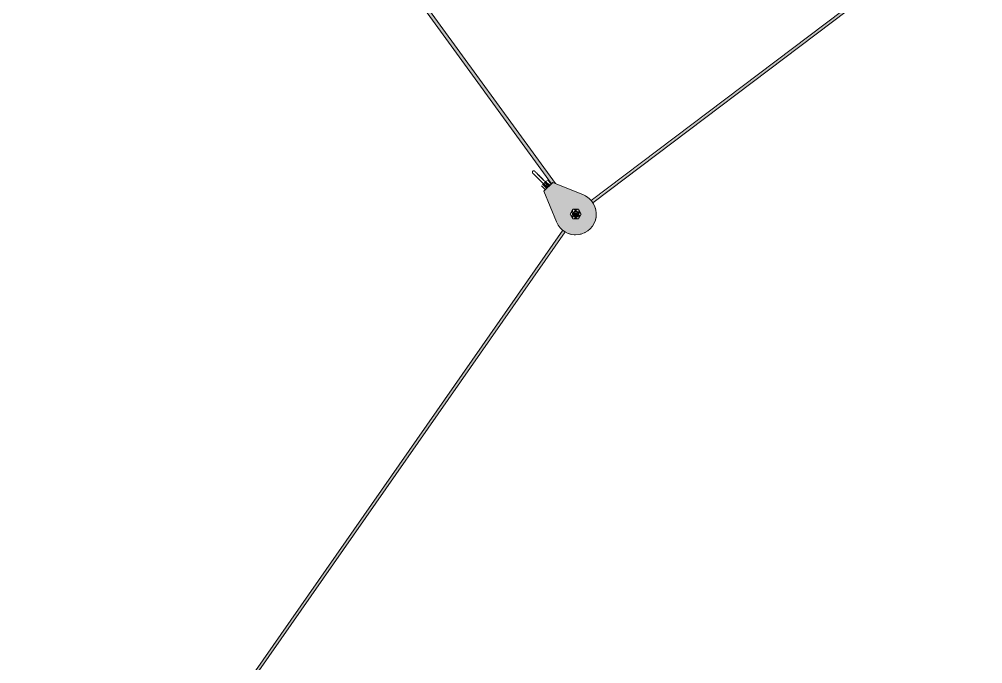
# Model space of a CAD drawing. Header units: inches. Extents: x 21380 to 98133, y -290 to 853.
# Drawn here: x 31605.9 to 31693.2, y 169.4 to 227.8 of the extents above; entities that cross this region are included whole.
import ezdxf

# ---------------------------------------------------------------- set-up
doc = ezdxf.new("R2010")
doc.units = ezdxf.units.IN
doc.header["$MEASUREMENT"] = 0
doc.layers.add('Q-SPCQ', color=91, linetype='Continuous', lineweight=9)

# ---------------------------------------------------------------- blocks, each defined once
blk = doc.blocks.new('Basketball_Backstop-Performance_Sports_Systems-3103-Ceiling_Hung - 27_-0_ to 27_-11 7_8_-652462-Building Section - North_South looking East _ Fitness Center')
at = {"layer": 'Q-SPCQ'}
h = blk.add_hatch(color=256, dxfattribs=at)
h.paths.add_polyline_path([(21301.004, 210.178), (21301.046, 210.296), (21300.994, 210.249), (21301.003, 210.183)], flags=0)
h.paths.add_polyline_path([(21302.362, 211.205), (21392.963, 279.79), (21392.804, 279.867), (21302.274, 211.336), (21302.359, 211.208)], flags=0)
h = blk.add_hatch(color=256, dxfattribs=at)
h.paths.add_polyline_path([(21300.582, 210.221), (21300.826, 210.401), (21300.604, 210.382), (21300.578, 210.227)], flags=0)
h.paths.add_polyline_path([(21298.607, 212.937), (21298.782, 213.033), (21298.907, 213.056), (21252.084, 277.292), (21251.916, 277.126), (21298.52, 213.056)], flags=0)
h.paths.add_polyline_path([(21250.964, 278.473), (21251.149, 278.581), (21251.068, 278.549), (21250.949, 278.533), (21250.959, 278.477)], flags=0)
for points in [[(21298.328, 212.658), (21298.515, 212.845), (21298.107, 213.144), (21297.974, 213.011)], [(21298.14, 212.47), (21298.328, 212.658), (21297.93, 212.967), (21297.787, 212.824), (21298.086, 212.525)], [(21300.683, 209.967), (21300.928, 209.967), (21301.019, 210.058), (21300.98, 210.36), (21300.683, 210.352), (21300.553, 210.183), (21300.678, 209.967)]]:
    blk.add_hatch(color=256, dxfattribs=at).paths.add_polyline_path(points, flags=0)
h = blk.add_hatch(color=256, dxfattribs=at)
h.paths.add_polyline_path([(21300.891, 208.31), (21301.345, 208.388), (21301.766, 208.574), (21302.129, 208.857), (21302.412, 209.22), (21302.598, 209.641), (21302.669, 210.183), (21302.57, 210.767), (21302.495, 210.99), (21302.247, 211.378), (21301.913, 211.694), (21301.511, 211.919), (21298.726, 213.056), (21297.93, 212.26), (21299.292, 209.073), (21299.608, 208.738), (21300.298, 208.39), (21300.697, 208.325)], flags=0)
h.paths.add_polyline_path([(21300.55, 210.621), (21300.659, 210.425), (21300.683, 210.522), (21300.586, 210.594)], flags=0)
h.paths.add_polyline_path([(21301.308, 210.183), (21301.074, 210.256), (21301.138, 210.11), (21301.283, 210.172)], flags=0)
h.paths.add_polyline_path([(21301.055, 209.746), (21300.979, 209.967), (21300.889, 209.869), (21301.019, 209.772)], flags=0)
h.paths.add_polyline_path([(21300.994, 209.746), (21300.527, 209.786), (21300.298, 210.183), (21300.586, 210.621), (21301.071, 210.593), (21301.265, 210.108), (21301.019, 209.746)], flags=0)
h.paths.add_polyline_path([(21300.55, 209.746), (21300.678, 209.933), (21300.572, 209.933), (21300.559, 209.822)], flags=0)
h.paths.add_polyline_path([(21300.545, 210.076), (21300.545, 210.29), (21300.351, 210.16), (21300.498, 210.096)], flags=0)
h.paths.add_polyline_path([(21301.024, 210.352), (21301.002, 210.581), (21300.928, 210.433), (21301.019, 210.359)], flags=0)
h = blk.add_hatch(color=256, dxfattribs=at)
h.paths.add_polyline_path([(21300.683, 209.746), (21301.055, 209.746), (21300.803, 209.933), (21300.55, 209.746)], flags=0)
h.paths.add_polyline_path([(21300.55, 209.746), (21300.553, 210.073), (21300.347, 210.098)], flags=0)
h.paths.add_polyline_path([(21301.055, 209.746), (21301.308, 210.183), (21301.019, 210.058), (21301.03, 209.967)], flags=0)
h.paths.add_polyline_path([(21300.55, 210.621), (21300.803, 210.433), (21301.055, 210.621), (21300.683, 210.621)], flags=0)
h.paths.add_polyline_path([(21300.298, 210.183), (21300.58, 210.36), (21300.55, 210.621), (21300.437, 210.425)], flags=0)
h.paths.add_polyline_path([(21301.308, 210.183), (21301.055, 210.621), (21301.019, 210.308), (21301.194, 210.233)], flags=0)
h = blk.add_hatch(color=256, dxfattribs=at)
h.paths.add_polyline_path([(21250.365, 137.708), (21253.803, 142.741), (21253.803, 143.069), (21250.365, 138.034), (21250.365, 137.715)], flags=0)
h.paths.add_polyline_path([(21256.053, 145.856), (21299.787, 208.619), (21299.608, 208.689), (21256.053, 146.176), (21256.053, 145.862)], flags=0)
h.paths.add_polyline_path([(21300.763, 209.907), (21300.728, 209.967), (21300.631, 210.047), (21300.758, 209.908)], flags=0)
for p, q in [((21392.866, 279.914), (21302.216, 211.408)), ((21302.359, 211.203), (21393.02, 279.717)), ((21251.9, 277.148), (21298.607, 212.937)), ((21298.983, 212.951), (21252.146, 277.34)), ((21297.974, 213.011), (21298.162, 213.199)), ((21298.593, 212.923), (21298.24, 213.277)), ((21297.709, 212.746), (21298.063, 212.393)), ((21297.787, 212.824), (21297.974, 213.011)), ((21297.93, 212.26), (21298.726, 213.056)), ((21297.93, 212.26), (21299.067, 209.475)), ((21301.511, 211.919), (21298.726, 213.056)), ((21300.55, 210.621), (21300.298, 210.183)), ((21301.055, 210.621), (21300.55, 210.621)), ((21301.308, 210.183), (21301.055, 210.621)), ((21300.298, 210.183), (21300.55, 209.746)), ((21300.55, 209.746), (21301.055, 209.746)), ((21301.055, 209.746), (21301.308, 210.183)), ((21299.631, 208.723), (21256.053, 146.292)), ((21256.053, 145.856), (21299.842, 208.589))]:
    blk.add_line(p, q, dxfattribs=at)
at = {"layer": 'Q-SPCQ', "flags": 128}
for points in [[(21296.914, 213.895), (21296.91, 213.899), (21296.907, 213.903), (21296.904, 213.907), (21296.901, 213.911), (21296.898, 213.915), (21296.895, 213.919), (21296.893, 213.923), (21296.89, 213.928), (21296.888, 213.932), (21296.886, 213.937), (21296.884, 213.941), (21296.883, 213.946), (21296.881, 213.951), (21296.88, 213.956), (21296.879, 213.961), (21296.878, 213.966), (21296.878, 213.971), (21296.877, 213.976), (21296.877, 213.981), (21296.877, 213.986), (21296.877, 213.991), (21296.878, 213.996), (21296.878, 214.001), (21296.879, 214.005), (21296.88, 214.01), (21296.881, 214.015), (21296.882, 214.02), (21296.884, 214.025), (21296.886, 214.029), (21296.888, 214.034), (21296.89, 214.039), (21296.892, 214.043), (21296.895, 214.047), (21296.897, 214.052), (21296.9, 214.056), (21296.903, 214.06), (21296.906, 214.064), (21296.909, 214.068), (21296.913, 214.071), (21296.914, 214.072)], [(21296.914, 214.072), (21296.917, 214.076), (21296.921, 214.079), (21296.925, 214.082), (21296.929, 214.085), (21296.933, 214.088), (21296.937, 214.091), (21296.942, 214.093), (21296.946, 214.095), (21296.951, 214.098), (21296.955, 214.1), (21296.96, 214.101), (21296.965, 214.103), (21296.969, 214.104), (21296.974, 214.106), (21296.979, 214.107), (21296.984, 214.107), (21296.989, 214.108), (21296.994, 214.108), (21296.999, 214.109), (21297.004, 214.109), (21297.009, 214.109), (21297.014, 214.108), (21297.019, 214.108), (21297.024, 214.107), (21297.029, 214.106), (21297.034, 214.105), (21297.038, 214.103), (21297.043, 214.102), (21297.048, 214.1), (21297.052, 214.098), (21297.057, 214.096), (21297.061, 214.094), (21297.066, 214.091), (21297.07, 214.089), (21297.074, 214.086), (21297.078, 214.083), (21297.082, 214.08), (21297.086, 214.077), (21297.09, 214.073), (21297.09, 214.072)], [(21297.09, 214.072), (21297.091, 214.072), (21297.092, 214.07), (21297.094, 214.068), (21297.097, 214.065), (21297.101, 214.062), (21297.106, 214.057), (21297.111, 214.051), (21297.117, 214.045), (21297.124, 214.038), (21297.132, 214.03), (21297.141, 214.022), (21297.15, 214.012), (21297.161, 214.002), (21297.172, 213.991), (21297.183, 213.98), (21297.195, 213.967), (21297.208, 213.954), (21297.222, 213.941), (21297.236, 213.926), (21297.251, 213.911), (21297.267, 213.896), (21297.283, 213.88), (21297.3, 213.863), (21297.317, 213.846), (21297.334, 213.828), (21297.352, 213.81), (21297.371, 213.792), (21297.39, 213.773), (21297.409, 213.754), (21297.429, 213.734), (21297.449, 213.714), (21297.469, 213.694), (21297.489, 213.673), (21297.51, 213.653), (21297.531, 213.632), (21297.552, 213.611), (21297.573, 213.59), (21297.594, 213.569), (21297.615, 213.548), (21297.621, 213.542)], [(21297.621, 213.542), (21297.6, 213.563), (21297.578, 213.584), (21297.557, 213.605), (21297.536, 213.626), (21297.515, 213.647), (21297.495, 213.668), (21297.474, 213.688), (21297.454, 213.709), (21297.434, 213.729), (21297.414, 213.748), (21297.395, 213.768), (21297.376, 213.787), (21297.357, 213.805), (21297.339, 213.824), (21297.321, 213.841), (21297.304, 213.859), (21297.287, 213.875), (21297.271, 213.892), (21297.255, 213.907), (21297.24, 213.922), (21297.226, 213.937), (21297.212, 213.951), (21297.199, 213.964), (21297.186, 213.976), (21297.175, 213.988), (21297.163, 213.999), (21297.153, 214.01), (21297.143, 214.019), (21297.135, 214.028), (21297.127, 214.036), (21297.119, 214.043), (21297.113, 214.05), (21297.107, 214.056), (21297.102, 214.06), (21297.098, 214.064), (21297.095, 214.068), (21297.093, 214.07), (21297.091, 214.071), (21297.091, 214.072)], [(21297.444, 213.365), (21297.423, 213.386), (21297.402, 213.407), (21297.381, 213.429), (21297.36, 213.45), (21297.339, 213.47), (21297.318, 213.491), (21297.297, 213.512), (21297.277, 213.532), (21297.257, 213.552), (21297.238, 213.572), (21297.218, 213.591), (21297.199, 213.61), (21297.181, 213.629), (21297.162, 213.647), (21297.145, 213.664), (21297.127, 213.682), (21297.111, 213.699), (21297.094, 213.715), (21297.079, 213.73), (21297.064, 213.745), (21297.049, 213.76), (21297.035, 213.774), (21297.022, 213.787), (21297.01, 213.799), (21296.998, 213.811), (21296.987, 213.822), (21296.976, 213.833), (21296.967, 213.842), (21296.958, 213.851), (21296.95, 213.859), (21296.942, 213.867), (21296.936, 213.873), (21296.93, 213.879), (21296.925, 213.884), (21296.921, 213.888), (21296.918, 213.891), (21296.916, 213.893), (21296.914, 213.895), (21296.914, 213.895)], [(21296.914, 213.895), (21296.914, 213.895), (21296.915, 213.894), (21296.918, 213.892), (21296.92, 213.889), (21296.924, 213.885), (21296.929, 213.88), (21296.934, 213.875), (21296.941, 213.868), (21296.948, 213.861), (21296.956, 213.854), (21296.964, 213.845), (21296.974, 213.835), (21296.984, 213.825), (21296.995, 213.814), (21297.006, 213.803), (21297.019, 213.79), (21297.032, 213.777), (21297.045, 213.764), (21297.06, 213.749), (21297.075, 213.735), (21297.09, 213.719), (21297.106, 213.703), (21297.123, 213.686), (21297.14, 213.669), (21297.158, 213.652), (21297.176, 213.634), (21297.194, 213.615), (21297.213, 213.596), (21297.232, 213.577), (21297.252, 213.557), (21297.272, 213.537), (21297.292, 213.517), (21297.312, 213.497), (21297.333, 213.476), (21297.354, 213.455), (21297.375, 213.434), (21297.396, 213.413), (21297.417, 213.392), (21297.438, 213.371), (21297.444, 213.365)], [(21297.444, 213.365), (21297.465, 213.344), (21297.486, 213.323), (21297.508, 213.302), (21297.529, 213.281), (21297.549, 213.26), (21297.57, 213.239), (21297.591, 213.218), (21297.611, 213.198), (21297.631, 213.178), (21297.651, 213.159), (21297.67, 213.139), (21297.689, 213.12), (21297.708, 213.102), (21297.726, 213.083), (21297.744, 213.066), (21297.761, 213.048), (21297.778, 213.032), (21297.794, 213.015), (21297.809, 213), (21297.824, 212.985), (21297.839, 212.97), (21297.853, 212.956), (21297.866, 212.943), (21297.878, 212.931), (21297.89, 212.919), (21297.901, 212.908), (21297.912, 212.897), (21297.921, 212.888), (21297.93, 212.879), (21297.938, 212.871), (21297.946, 212.863), (21297.952, 212.857), (21297.958, 212.851), (21297.963, 212.846), (21297.967, 212.842), (21297.97, 212.839), (21297.972, 212.837), (21297.974, 212.835), (21297.974, 212.835)], [(21297.869, 212.94), (21297.856, 212.953), (21297.843, 212.966), (21297.828, 212.981), (21297.814, 212.996), (21297.798, 213.011), (21297.782, 213.027), (21297.765, 213.044), (21297.748, 213.061), (21297.731, 213.079), (21297.713, 213.097), (21297.694, 213.115), (21297.675, 213.134), (21297.656, 213.153), (21297.636, 213.173), (21297.616, 213.193), (21297.596, 213.213), (21297.576, 213.233), (21297.555, 213.254), (21297.534, 213.275), (21297.513, 213.296), (21297.492, 213.317), (21297.471, 213.338), (21297.45, 213.359), (21297.444, 213.365)], [(21297.621, 213.542), (21297.642, 213.521), (21297.663, 213.499), (21297.684, 213.478), (21297.705, 213.457), (21297.726, 213.436), (21297.747, 213.416), (21297.767, 213.395), (21297.788, 213.375), (21297.808, 213.355), (21297.827, 213.335), (21297.847, 213.316), (21297.866, 213.297), (21297.884, 213.278), (21297.903, 213.26), (21297.92, 213.242), (21297.938, 213.225), (21297.954, 213.208), (21297.971, 213.192), (21297.986, 213.176), (21298.001, 213.161), (21298.016, 213.147), (21298.03, 213.133), (21298.043, 213.12)], [(21298.151, 213.011), (21298.151, 213.012), (21298.149, 213.013), (21298.147, 213.015), (21298.144, 213.018), (21298.141, 213.022), (21298.136, 213.027), (21298.131, 213.032), (21298.124, 213.038), (21298.117, 213.045), (21298.109, 213.053), (21298.101, 213.062), (21298.091, 213.071), (21298.081, 213.082), (21298.07, 213.092), (21298.059, 213.104), (21298.046, 213.116), (21298.033, 213.129), (21298.02, 213.143), (21298.005, 213.157), (21297.99, 213.172), (21297.975, 213.188), (21297.959, 213.204), (21297.942, 213.221), (21297.925, 213.238), (21297.907, 213.255), (21297.889, 213.273), (21297.871, 213.292), (21297.852, 213.311), (21297.833, 213.33), (21297.813, 213.35), (21297.793, 213.37), (21297.773, 213.39), (21297.752, 213.41), (21297.732, 213.431), (21297.711, 213.452), (21297.69, 213.473), (21297.669, 213.494), (21297.648, 213.515), (21297.627, 213.536), (21297.621, 213.542)], [(21297.974, 212.835), (21297.974, 212.835), (21297.973, 212.836), (21297.971, 212.839), (21297.968, 212.841), (21297.964, 212.845), (21297.959, 212.85), (21297.954, 212.855), (21297.947, 212.862), (21297.94, 212.869), (21297.933, 212.877), (21297.924, 212.885), (21297.914, 212.895), (21297.904, 212.905)], [(21298.151, 212.835), (21298.148, 212.831), (21298.144, 212.828), (21298.14, 212.825), (21298.136, 212.822), (21298.132, 212.819), (21298.128, 212.816), (21298.123, 212.814), (21298.119, 212.811), (21298.114, 212.809), (21298.11, 212.807), (21298.105, 212.805), (21298.1, 212.804), (21298.096, 212.802), (21298.091, 212.801), (21298.086, 212.8), (21298.081, 212.799), (21298.076, 212.799), (21298.071, 212.798), (21298.066, 212.798), (21298.061, 212.798), (21298.056, 212.798), (21298.051, 212.799), (21298.046, 212.799), (21298.041, 212.8), (21298.036, 212.801), (21298.031, 212.802), (21298.026, 212.803), (21298.022, 212.805), (21298.017, 212.807), (21298.012, 212.809), (21298.008, 212.811), (21298.003, 212.813), (21297.999, 212.816), (21297.995, 212.818), (21297.991, 212.821), (21297.987, 212.824), (21297.983, 212.827), (21297.979, 212.83), (21297.975, 212.834), (21297.974, 212.835)], [(21298.078, 213.084), (21298.089, 213.074), (21298.098, 213.064), (21298.107, 213.056), (21298.115, 213.048), (21298.122, 213.04), (21298.129, 213.034), (21298.135, 213.028), (21298.139, 213.023), (21298.143, 213.019), (21298.147, 213.016), (21298.149, 213.014), (21298.15, 213.012), (21298.151, 213.012)], [(21298.151, 213.011), (21298.155, 213.008), (21298.158, 213.004), (21298.161, 213), (21298.164, 212.996), (21298.167, 212.992), (21298.17, 212.988), (21298.172, 212.984), (21298.174, 212.979), (21298.177, 212.975), (21298.179, 212.97), (21298.18, 212.965), (21298.182, 212.961), (21298.183, 212.956), (21298.185, 212.951), (21298.186, 212.946), (21298.186, 212.941), (21298.187, 212.936), (21298.188, 212.931), (21298.188, 212.926), (21298.188, 212.921), (21298.188, 212.916), (21298.187, 212.911), (21298.187, 212.906), (21298.186, 212.901), (21298.185, 212.896), (21298.184, 212.892), (21298.182, 212.887), (21298.181, 212.882), (21298.179, 212.877), (21298.177, 212.873), (21298.175, 212.868), (21298.173, 212.864), (21298.17, 212.859), (21298.168, 212.855), (21298.165, 212.851), (21298.162, 212.847), (21298.159, 212.843), (21298.156, 212.839), (21298.152, 212.836), (21298.151, 212.835)]]:
    blk.add_lwpolyline(points, dxfattribs=at)
at = {"layer": 'Q-SPCQ'}
for radius, start, end in [(1.875, 202.19719, 67.80281), (1.875, 60, 63.65552), (1.875, 45, 49.02965), (1.875, 30, 34.37628), (1.875, 15, 18.26839), (0.281, 165, 195), (0.25, 45, 225), (0.25, 118.81968, 165), (0.281, 105, 135), (0.281, 225, 255), (0.25, 225, 45), (0.25, 241.18032, 270), (0.25, 90, 105), (0.25, 75, 90), (0.25, 75, 90), (0.25, 270, 300), (0.25, 270, 300), (0.281, 45, 75), (0.281, 285, 315), (0.25, 330, 30), (0.25, 345, 0), (0.281, 345, 15), (1.875, 345, 349.92609), (1.875, 0, 4.89423), (1.875, 206.34448, 210), (1.875, 220.97035, 225), (1.875, 330, 334.40343), (1.875, 235.62372, 240), (1.875, 250.32262, 255), (1.875, 266.051, 270), (1.875, 280.07391, 285), (1.875, 295.59657, 300)]:
    blk.add_arc((21300.803, 210.183), radius, start, end, dxfattribs=at)

msp = doc.modelspace()

# ---------------------------------------------------------------- block references
at = {"layer": 'Q-SPCQ'}
msp.add_blockref('Basketball_Backstop-Performance_Sports_Systems-3103-Ceiling_Hung - 27_-0_ to 27_-11 7_8_-652462-Building Section - North_South looking East _ Fitness Center', (10355.492, 0), dxfattribs=at)

doc.saveas('drawing.dxf')
